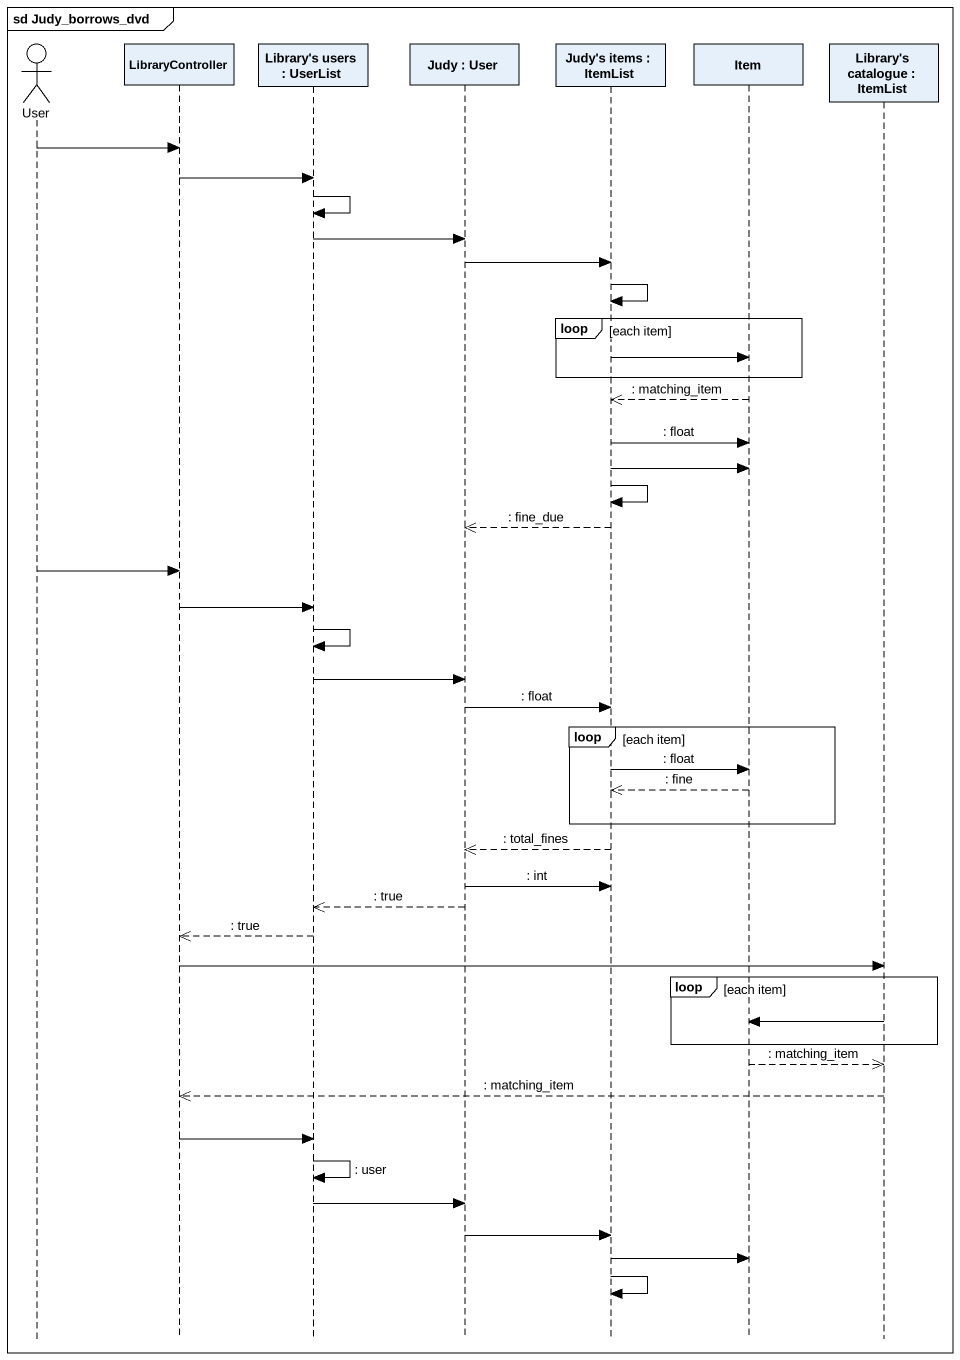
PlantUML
@startuml
mainframe sd Judy_borrows_dvd
hide footbox
actor User
participant LibraryController
participant "Library's users : UserList" as Library_s_users
participant "Judy : User" as Judy
participant "Judy's items : ItemList" as Judy_s_items
participant Item
participant "Library's catalogue : ItemList" as Library_s_catalogue

User -> LibraryController
LibraryController -> Library_s_users
Library_s_users -> Library_s_users
Library_s_users -> Judy
Judy -> Judy_s_items
Judy_s_items -> Judy_s_items
loop each item
  Judy_s_items -> Item
end
Item -->> Judy_s_items : : matching_item
Judy_s_items -> Item : : float
Judy_s_items -> Item
Judy_s_items -> Judy_s_items
Judy_s_items -->> Judy : : fine_due
User -> LibraryController
LibraryController -> Library_s_users
Library_s_users -> Library_s_users
Library_s_users -> Judy
Judy -> Judy_s_items : : float
loop each item
  Judy_s_items -> Item : : float
  Item -->> Judy_s_items : : fine
end
Judy_s_items -->> Judy : : total_fines
Judy -> Judy_s_items : : int
Judy -->> Library_s_users : : true
Library_s_users -->> LibraryController : : true
LibraryController -> Library_s_catalogue
loop each item
  Library_s_catalogue -> Item
end
Item -->> Library_s_catalogue : : matching_item
Library_s_catalogue -->> LibraryController : : matching_item
LibraryController -> Library_s_users
Library_s_users -> Library_s_users : : user
Library_s_users -> Judy
Judy -> Judy_s_items
Judy_s_items -> Item
Judy_s_items -> Judy_s_items
@enduml
